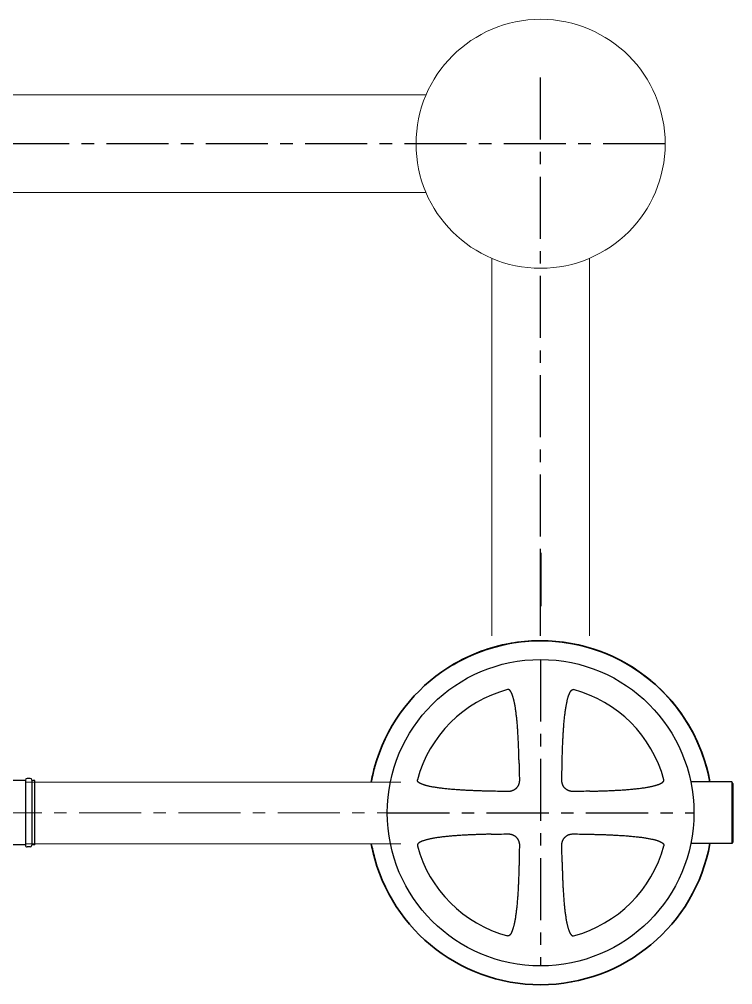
# Model space of a CAD drawing. Header units: millimetres. Extents: x 313506 to 417817, y -39276 to 9875.
# Drawn here: x 342386 to 346035, y -33791 to -28850 of the extents above; entities that cross this region are included whole.
import ezdxf

# ---------------------------------------------------------------- set-up
doc = ezdxf.new("R2010")
doc.units = ezdxf.units.MM
doc.linetypes.add('осевая', pattern=[50.8, 31.75, -6.35, 6.35, -6.35])
doc.layers.add('Mitat', color=1, linetype='Continuous')
doc.layers.add('Системный слой', color=7, linetype='Continuous')

msp = doc.modelspace()

# ---------------------------------------------------------------- linework, layer by layer
at = {"color": 1, "linetype": 'осевая', "lineweight": 25, "ltscale": 10}
for p, q in [((345052.3, -32004.6), (345052.3, -29086.7)), ((345689.5, -29486.7), (316861.9, -29486.7)), ((345052.3, -32126.2), (345052.3, -33694.6)), ((344268.1, -32910.4), (345836.5, -32910.3)), ((344268.1, -32910.4), (345836.5, -32910.4))]:
    msp.add_line(p, q, dxfattribs=at)
at = {"lineweight": 20}
for p, q in [((344466.3, -29236.7), (317848, -29236.7)), ((344466.3, -29736.7), (317848, -29736.7)), ((344802.3, -32004.6), (344802.3, -30072.7)), ((345302.3, -32004.6), (345302.3, -30072.7)), ((342417.8, -32754), (344337.1, -32754)), ((342417.8, -33069), (344337.4, -33069))]:
    msp.add_line(p, q, dxfattribs=at)
at = {"color": 1, "lineweight": 40}
for p, q in [((345052.3, -31580.2), (345052.3, -31853.2)), ((345052.3, -31580.3), (345052.3, -31853.3))]:
    msp.add_line(p, q, dxfattribs=at)
at = {"color": 7, "lineweight": 25}
for p, q in [((342417.9, -32745), (342333.6, -32745)), ((342417.9, -32743.4), (342417.6, -33077)), ((342442, -32734.8), (342426.7, -32734.8)), ((342450.6, -32743.5), (342450.3, -33077.1)), ((342465.6, -32745.1), (342450.6, -32745.1)), ((342465.3, -33075.5), (342465.6, -32745.1)), ((346030.2, -32752.9), (345820.6, -32752.9)), ((346034.6, -32760.6), (346030.2, -32752.9)), ((342417.6, -33075.4), (342333.3, -33075.4)), ((342441.6, -33085.8), (342426.3, -33085.8)), ((342465.3, -33075.5), (342450.3, -33075.5)), ((346030.2, -33067.9), (345820.6, -33067.9)), ((346034.6, -33060.2), (346030.2, -33067.9))]:
    msp.add_line(p, q, dxfattribs=at)
at = {"color": 1, "linetype": 'осевая', "lineweight": 15, "ltscale": 10}
msp.add_line((339135.9, -32910.3), (344268.1, -32910.2), dxfattribs=at)
at = {"lineweight": 20}
msp.add_circle((345052.3, -29486.7), 637.1, dxfattribs=at)
at = {"lineweight": 35}
for start, end in [(10.3078, 169.7692), (10.3078, 120.5868), (164.8663, 169.7692), (190.3849, 349.6922), (190.3849, 195.1372)]:
    msp.add_arc((345052.3, -32910.4), 880.2, start, end, dxfattribs=at)
at = {"color": 7, "lineweight": 25}
for centre, start, end in [((342426.6, -32743.5), 89.9454, 179.9454), ((342441.9, -32743.5), 359.9454, 89.9454), ((342426.3, -33077.1), 179.9454, 269.9454), ((342441.6, -33077.1), 269.9454, 359.9454)]:
    msp.add_arc(centre, 8.7, start, end, dxfattribs=at)
at = {"layer": 'Mitat', "color": 7, "lineweight": 25}
for p, q in [((346030.2, -32752.9), (346030.2, -33067.9)), ((346034.6, -32760.6), (346034.6, -33060.2))]:
    msp.add_line(p, q, dxfattribs=at)
at = {"layer": 'Системный слой', "color": 7, "lineweight": 30}
msp.add_circle((345052.3, -32910.4), 784.2, dxfattribs=at)
at = {"layer": 'Системный слой', "color": 7, "lineweight": 25}
for start, end in [(104.9943, 165.0057), (14.9943, 75.0057), (194.9943, 255.0057), (284.9943, 345.0057)]:
    msp.add_arc((345052.3, -32910.4), 652.3, start, end, dxfattribs=at)
at = {"layer": 'Системный слой', "color": 7, "lineweight": 25, "extrusion": (0, 0, -1)}
for centre, major_axis, start_param, end_param in [((343582.5, -32910.4), (0, -3983.8), -1.634239, -1.612784), ((346522.2, -32910.4), (0, 3983.8), -1.528808, -1.507354), ((345052.3, -31440.5), (-3983.8, 0), -1.528808, -1.507354), ((345052.3, -31440.5), (-3983.8, 0), -1.634239, -1.612784), ((345052.3, -34380.2), (3983.8, 0), -1.634239, -1.612784), ((345052.3, -34380.2), (3983.8, 0), -1.528808, -1.507354), ((343582.5, -32910.4), (0, -3983.8), -1.528808, -1.507354), ((346522.2, -32910.4), (0, 3983.8), -1.634239, -1.612784)]:
    msp.add_ellipse(centre, major_axis=major_axis, ratio=0.34202, start_param=start_param, end_param=end_param, dxfattribs=at)
at = {"layer": 'Системный слой', "color": 7, "lineweight": 25}
for points, knots in [([(344942.3, -32657.8), (344942.1, -32651), (344941.8, -32637.4), (344941.3, -32616.6), (344940.7, -32599), (344940.2, -32584.5), (344939.8, -32573.4), (344939.3, -32560.7), (344938.7, -32546.5), (344937.9, -32530.8), (344937.1, -32516.2), (344936.3, -32502.8), (344935.5, -32490.7), (344934.7, -32478.5), (344933.8, -32466.4), (344932.8, -32454.4), (344931.7, -32442.6), (344930.6, -32431), (344929.4, -32419.7), (344928.1, -32408.6), (344926.8, -32398), (344925.4, -32387.6), (344923.9, -32377.5), (344922.4, -32367.9), (344920.8, -32358.9), (344919.2, -32350.4), (344917.5, -32342.5), (344915.9, -32335.2), (344914.2, -32328.6), (344912.6, -32322.5), (344910.9, -32316.9), (344909.3, -32311.9), (344907.7, -32307.4), (344906.2, -32303.5), (344904.8, -32300.1), (344903.4, -32297.2), (344902.2, -32294.8), (344901, -32292.7), (344900, -32290.9), (344898.9, -32289.3), (344898, -32287.9), (344897.1, -32286.8), (344896.4, -32285.9), (344895.7, -32285.1), (344895.1, -32284.5), (344894.5, -32283.9), (344894, -32283.5), (344893.5, -32283.1), (344893.1, -32282.7), (344892.6, -32282.3), (344892.2, -32282.1), (344891.8, -32281.8), (344891.3, -32281.5), (344890.8, -32281.2), (344890.1, -32280.9), (344889.5, -32280.6), (344888.8, -32280.4), (344887.9, -32280.1), (344886.9, -32280), (344885.9, -32279.9), (344885, -32280), (344884.2, -32280.1), (344883.7, -32280.3), (344883.6, -32280.3)], [0, 0, 0, 0, 3.294372, 6.658592, 10.121593, 11.902894, 13.727108, 15.565806, 18.089199, 20.650882, 23.250738, 25.227925, 27.214477, 29.207845, 31.198516, 33.161939, 35.100749, 36.992852, 38.86301, 40.668913, 42.43271, 44.134312, 45.815956, 47.40632, 48.925529, 50.321905, 51.666806, 52.875385, 53.998684, 55.003566, 55.973887, 56.834853, 57.620252, 58.285215, 58.906539, 59.421027, 59.873097, 60.246259, 60.602155, 60.908041, 61.180307, 61.401463, 61.604048, 61.767517, 61.910185, 62.028901, 62.14479, 62.250718, 62.349589, 62.437156, 62.520317, 62.600986, 62.683377, 62.794474, 62.904935, 63.013803, 63.122506, 63.271682, 63.45784, 63.633238, 63.754366, 63.934896, 64, 64, 64, 64]), ([(345162.4, -32657.8), (345162.5, -32651), (345162.8, -32637.4), (345163.4, -32616.6), (345163.9, -32598.9), (345164.4, -32584.4), (345164.9, -32573.2), (345165.3, -32561.8), (345165.8, -32550.3), (345166.4, -32538.5), (345167, -32526.5), (345167.6, -32514.5), (345168.4, -32502.3), (345169.2, -32490.1), (345170, -32477.9), (345170.9, -32465.7), (345171.9, -32453.7), (345173, -32441.8), (345174.1, -32430.2), (345175.3, -32418.9), (345176.6, -32407.9), (345177.9, -32397.2), (345179.4, -32386.8), (345180.8, -32376.8), (345182.4, -32367.2), (345184, -32358.1), (345185.6, -32349.6), (345187.3, -32341.8), (345188.9, -32334.5), (345190.6, -32328), (345192.2, -32321.9), (345193.9, -32316.4), (345195.5, -32311.4), (345197.1, -32307), (345198.6, -32303.1), (345200, -32299.8), (345201.4, -32297), (345202.6, -32294.6), (345203.7, -32292.5), (345204.8, -32290.8), (345205.8, -32289.2), (345206.7, -32287.9), (345207.6, -32286.8), (345208.3, -32285.9), (345209, -32285.1), (345209.6, -32284.5), (345210.1, -32283.9), (345210.6, -32283.5), (345211.1, -32283.1), (345211.6, -32282.7), (345212, -32282.3), (345212.5, -32282.1), (345212.9, -32281.8), (345213.4, -32281.5), (345213.9, -32281.2), (345214.5, -32280.9), (345215.1, -32280.6), (345215.8, -32280.4), (345216.7, -32280.1), (345217.7, -32280), (345218.7, -32279.9), (345219.7, -32280), (345220.5, -32280.1), (345221, -32280.3), (345221.1, -32280.3)], [0, 0, 0, 0, 3.346522, 6.766848, 10.291529, 12.10647, 13.966728, 15.842272, 17.760329, 19.705723, 21.690551, 23.687495, 25.705597, 27.732688, 29.765616, 31.795276, 33.795524, 35.769581, 37.694349, 39.596139, 41.431301, 43.222957, 44.950628, 46.657893, 48.27186, 49.813093, 51.228677, 52.591625, 53.814671, 54.950111, 55.963708, 56.941681, 57.807329, 58.595452, 59.260387, 59.880783, 60.393124, 60.842571, 61.213062, 61.566815, 61.871519, 62.143339, 62.364996, 62.568381, 62.733225, 62.877534, 62.998106, 63.115804, 63.223386, 63.323799, 63.412733, 63.497193, 63.579124, 63.662803, 63.775637, 63.887825, 63.998395, 64.108796, 64.260302, 64.449369, 64.627508, 64.750528, 64.933879, 65, 65, 65, 65]), ([(344799.8, -32800.3), (344793.3, -32800.2), (344780.4, -32799.9), (344764.1, -32799.5), (344748.7, -32799), (344732.2, -32798.5), (344710.7, -32797.7), (344688, -32796.7), (344668.1, -32795.7), (344652, -32794.8), (344638.8, -32794), (344626.3, -32793.1), (344614.2, -32792.3), (344602.3, -32791.3), (344590.4, -32790.3), (344578.8, -32789.2), (344567.4, -32788.1), (344556.2, -32786.8), (344545.4, -32785.5), (344534.7, -32784.2), (344524.5, -32782.7), (344514.6, -32781.2), (344505.3, -32779.6), (344496.5, -32778), (344488.3, -32776.4), (344480.7, -32774.7), (344473.8, -32773.1), (344467.4, -32771.4), (344461.5, -32769.8), (344456.1, -32768.1), (344451.4, -32766.5), (344447.2, -32764.9), (344443.6, -32763.5), (344440.4, -32762.1), (344437.8, -32760.8), (344435.5, -32759.6), (344433.6, -32758.5), (344431.9, -32757.4), (344430.4, -32756.4), (344429.2, -32755.5), (344428.2, -32754.7), (344427.4, -32754), (344426.7, -32753.4), (344426.1, -32752.8), (344425.6, -32752.3), (344425.2, -32751.7), (344424.8, -32751.3), (344424.4, -32750.8), (344424.1, -32750.3), (344423.8, -32749.9), (344423.5, -32749.4), (344423.2, -32748.8), (344422.8, -32748.2), (344422.6, -32747.6), (344422.3, -32746.9), (344422.1, -32746), (344421.9, -32744.9), (344421.9, -32744), (344422, -32743), (344422.1, -32742.2), (344422.2, -32741.7), (344422.2, -32741.6)], [0, 0, 0, 0, 3.02765, 6.130095, 7.711356, 10.295721, 13.929306, 17.852185, 21.075848, 23.356556, 25.454567, 27.369743, 29.28457, 31.181263, 33.060102, 34.903414, 36.729231, 38.501691, 40.238572, 41.921872, 43.587415, 45.168284, 46.682445, 48.08064, 49.429669, 50.648002, 51.78422, 52.805921, 53.793743, 54.673452, 55.478237, 56.163293, 56.80467, 57.338103, 57.808296, 58.197357, 58.567882, 58.885925, 59.167818, 59.395948, 59.604956, 59.772794, 59.91893, 60.040332, 60.158922, 60.267663, 60.369344, 60.459616, 60.545402, 60.628157, 60.712316, 60.824376, 60.935003, 61.043224, 61.149462, 61.294441, 61.474783, 61.6447, 61.762042, 61.936931, 62, 62, 62, 62]), ([(344943.8, -32743.1), (344943.8, -32744.2), (344943.8, -32746.3), (344943.6, -32749.4), (344943.3, -32752.6), (344942.8, -32755.7), (344942.2, -32758.8), (344941.3, -32761.8), (344940.4, -32764.9), (344939.2, -32767.8), (344937.9, -32770.6), (344936.5, -32773.3), (344935, -32775.9), (344933.4, -32778.4), (344931.6, -32780.7), (344929.8, -32782.9), (344928, -32784.9), (344926.1, -32786.7), (344924.2, -32788.4), (344922.1, -32790.1), (344920, -32791.6), (344917.8, -32793.1), (344915.8, -32794.3), (344913.5, -32795.5), (344910.9, -32796.8), (344907.7, -32798.1), (344904.5, -32799.2), (344901.8, -32799.9), (344898.9, -32800.6), (344895.7, -32801.2), (344892, -32801.7), (344888.4, -32801.9), (344886.2, -32801.9), (344885.1, -32801.9)], [0, 0, 0, 0, 1.160827, 2.293622, 3.43563, 4.588756, 5.746246, 6.905348, 8.060469, 9.206891, 10.341224, 11.457239, 12.554235, 13.633163, 14.697615, 15.730559, 16.730575, 17.684561, 18.604883, 19.490061, 20.578623, 21.459916, 22.381037, 23.113319, 24.320591, 25.627437, 26.832376, 28.012841, 28.720001, 30.061886, 31.592299, 32.799071, 34, 34, 34, 34]), ([(345219.5, -32801.9), (345218.5, -32801.9), (345216.4, -32801.9), (345213.3, -32801.7), (345210.1, -32801.4), (345207, -32800.9), (345203.9, -32800.2), (345200.9, -32799.4), (345197.8, -32798.4), (345194.9, -32797.3), (345192.1, -32796), (345189.4, -32794.6), (345186.8, -32793.1), (345184.3, -32791.4), (345182, -32789.7), (345179.8, -32787.9), (345177.8, -32786), (345176, -32784.1), (345174.3, -32782.2), (345172.6, -32780.2), (345171.1, -32778.1), (345169.6, -32775.9), (345168.4, -32773.9), (345167.2, -32771.6), (345165.9, -32768.9), (345164.6, -32765.7), (345163.5, -32762.6), (345162.8, -32759.8), (345162.1, -32757), (345161.5, -32753.7), (345161, -32750), (345160.8, -32746.4), (345160.8, -32744.2), (345160.8, -32743.1)], [0, 0, 0, 0, 1.160827, 2.293622, 3.43563, 4.588756, 5.746246, 6.905348, 8.060469, 9.206891, 10.341224, 11.457239, 12.554235, 13.633163, 14.697615, 15.730559, 16.730575, 17.684561, 18.604883, 19.490061, 20.578623, 21.459916, 22.381037, 23.113319, 24.320591, 25.627437, 26.832376, 28.012841, 28.720001, 30.061886, 31.592299, 32.799071, 34, 34, 34, 34]), ([(345304.9, -32800.3), (345311.5, -32800.2), (345324.7, -32799.9), (345341.4, -32799.4), (345357.1, -32799), (345373.9, -32798.4), (345395.8, -32797.6), (345418.9, -32796.6), (345439.1, -32795.6), (345455.3, -32794.6), (345468.7, -32793.8), (345481.3, -32792.9), (345493.5, -32792), (345505.5, -32791.1), (345517.3, -32790), (345529, -32788.9), (345540.3, -32787.7), (345551.5, -32786.5), (345562.3, -32785.2), (345572.8, -32783.8), (345583, -32782.3), (345592.8, -32780.7), (345602, -32779.2), (345610.7, -32777.5), (345618.8, -32775.9), (345626.2, -32774.2), (345633, -32772.6), (345639.3, -32770.9), (345645, -32769.2), (345650.2, -32767.6), (345654.8, -32766), (345658.8, -32764.4), (345662.2, -32763), (345665.2, -32761.6), (345667.7, -32760.3), (345669.9, -32759.2), (345671.7, -32758.1), (345673.4, -32757), (345674.7, -32756), (345675.9, -32755.2), (345676.8, -32754.4), (345677.6, -32753.7), (345678.2, -32753.1), (345678.7, -32752.6), (345679.2, -32752.1), (345679.6, -32751.6), (345680, -32751.1), (345680.3, -32750.7), (345680.6, -32750.2), (345680.9, -32749.8), (345681.2, -32749.3), (345681.5, -32748.8), (345681.8, -32748.2), (345682.1, -32747.6), (345682.3, -32746.8), (345682.6, -32746), (345682.7, -32744.9), (345682.8, -32744), (345682.7, -32743), (345682.6, -32742.2), (345682.4, -32741.7), (345682.4, -32741.6)], [0, 0, 0, 0, 3.098261, 6.270257, 7.885874, 10.522158, 14.222088, 18.211189, 21.48322, 23.791405, 25.91056, 27.83924, 29.766287, 31.670808, 33.554374, 35.397495, 37.221269, 38.987539, 40.715871, 42.387727, 44.041242, 45.608249, 47.107289, 48.488328, 49.8195, 51.017864, 52.132795, 53.131323, 54.095468, 54.950922, 55.731334, 56.392139, 57.009565, 57.520478, 57.969136, 58.338887, 58.691133, 58.993238, 59.261551, 59.478662, 59.677208, 59.836711, 59.975492, 60.090496, 60.202763, 60.305383, 60.401166, 60.485997, 60.56656, 60.644707, 60.724522, 60.832147, 60.939155, 61.044621, 61.149928, 61.294442, 61.474783, 61.6447, 61.762042, 61.936931, 62, 62, 62, 62]), ([(344799.8, -33020.4), (344793.3, -33020.5), (344780.4, -33020.8), (344764.1, -33021.3), (344748.7, -33021.7), (344732.2, -33022.3), (344710.7, -33023.1), (344688, -33024), (344668.1, -33025), (344652, -33025.9), (344638.8, -33026.8), (344626.3, -33027.6), (344614.2, -33028.5), (344602.3, -33029.4), (344590.4, -33030.4), (344578.8, -33031.5), (344567.4, -33032.7), (344556.2, -33033.9), (344545.4, -33035.2), (344534.7, -33036.6), (344524.5, -33038), (344514.6, -33039.5), (344505.3, -33041.1), (344496.5, -33042.7), (344488.3, -33044.4), (344480.7, -33046), (344473.8, -33047.7), (344467.4, -33049.3), (344461.5, -33051), (344456.1, -33052.6), (344451.4, -33054.2), (344447.2, -33055.8), (344443.6, -33057.3), (344440.4, -33058.7), (344437.8, -33059.9), (344435.5, -33061.1), (344433.6, -33062.3), (344431.9, -33063.4), (344430.4, -33064.3), (344429.2, -33065.2), (344428.2, -33066), (344427.4, -33066.8), (344426.7, -33067.4), (344426.1, -33067.9), (344425.6, -33068.5), (344425.2, -33069), (344424.8, -33069.5), (344424.4, -33069.9), (344424.1, -33070.4), (344423.8, -33070.8), (344423.5, -33071.3), (344423.2, -33071.9), (344422.8, -33072.5), (344422.6, -33073.2), (344422.3, -33073.9), (344422.1, -33074.8), (344421.9, -33075.8), (344421.9, -33076.8), (344422, -33077.7), (344422.1, -33078.5), (344422.2, -33079), (344422.2, -33079.1)], [0, 0, 0, 0, 3.02765, 6.130095, 7.711356, 10.295721, 13.929306, 17.852185, 21.075848, 23.356556, 25.454567, 27.369743, 29.28457, 31.181263, 33.060102, 34.903414, 36.729231, 38.501691, 40.238572, 41.921872, 43.587415, 45.168284, 46.682445, 48.08064, 49.429669, 50.648002, 51.78422, 52.805921, 53.793743, 54.673452, 55.478237, 56.163293, 56.80467, 57.338103, 57.808296, 58.197357, 58.567882, 58.885925, 59.167818, 59.395948, 59.604956, 59.772794, 59.91893, 60.040332, 60.158922, 60.267663, 60.369344, 60.459616, 60.545402, 60.628157, 60.712316, 60.824376, 60.935003, 61.043224, 61.149462, 61.294441, 61.474783, 61.6447, 61.762042, 61.936931, 62, 62, 62, 62]), ([(344885.1, -33018.9), (344886.2, -33018.8), (344888.3, -33018.9), (344891.4, -33019), (344894.5, -33019.4), (344897.6, -33019.9), (344900.7, -33020.5), (344903.8, -33021.4), (344906.8, -33022.3), (344909.7, -33023.5), (344912.6, -33024.7), (344915.3, -33026.2), (344917.9, -33027.7), (344920.3, -33029.3), (344922.7, -33031.1), (344924.8, -33032.9), (344926.8, -33034.7), (344928.8, -33036.7), (344930.6, -33038.8), (344932.4, -33041), (344934, -33043.3), (344935.8, -33046.1), (344937.2, -33048.7), (344938.5, -33051.2), (344939.6, -33053.9), (344940.5, -33056.4), (344941.5, -33059.3), (344942.1, -33061.8), (344942.7, -33064.6), (344943.2, -33067.2), (344943.6, -33070.4), (344943.8, -33074), (344943.9, -33076.4), (344943.8, -33077.6)], [0, 0, 0, 0, 1.160825, 2.293619, 3.435628, 4.588757, 5.746252, 6.905358, 8.060478, 9.206889, 10.341203, 11.457205, 12.554205, 13.633169, 14.695741, 15.717068, 16.69175, 17.601108, 18.876909, 19.676175, 20.71619, 22.027068, 23.211446, 23.982012, 25.113816, 26.386625, 26.915982, 28.452958, 29.235773, 30.022226, 31.353686, 32.71083, 34, 34, 34, 34]), ([(345160.8, -33077.6), (345160.8, -33076.5), (345160.8, -33074.4), (345161, -33071.3), (345161.3, -33068.2), (345161.8, -33065.1), (345162.5, -33062), (345163.3, -33058.9), (345164.3, -33055.9), (345165.4, -33053), (345166.7, -33050.1), (345168.1, -33047.4), (345169.6, -33044.8), (345171.3, -33042.4), (345173, -33040), (345174.8, -33037.9), (345176.7, -33035.8), (345178.6, -33034), (345180.5, -33032.3), (345182.5, -33030.7), (345184.6, -33029.1), (345186.8, -33027.7), (345188.8, -33026.5), (345191.1, -33025.2), (345193.8, -33023.9), (345196.9, -33022.7), (345200.1, -33021.6), (345202.9, -33020.8), (345205.7, -33020.1), (345209, -33019.5), (345212.7, -33019.1), (345216.3, -33018.9), (345218.5, -33018.8), (345219.5, -33018.9)], [0, 0, 0, 0, 1.160827, 2.293622, 3.43563, 4.588756, 5.746246, 6.905348, 8.060469, 9.206891, 10.341224, 11.457239, 12.554235, 13.633163, 14.697615, 15.730559, 16.730575, 17.684561, 18.604883, 19.490061, 20.578623, 21.459916, 22.381037, 23.113319, 24.320591, 25.627437, 26.832376, 28.012841, 28.720001, 30.061886, 31.592299, 32.799071, 34, 34, 34, 34]), ([(345304.9, -33020.4), (345311.5, -33020.5), (345324.7, -33020.9), (345341.4, -33021.3), (345357.1, -33021.8), (345373.9, -33022.3), (345395.8, -33023.1), (345418.9, -33024.1), (345439.1, -33025.2), (345455.3, -33026.1), (345468.7, -33026.9), (345481.3, -33027.8), (345493.5, -33028.7), (345505.5, -33029.7), (345517.3, -33030.7), (345529, -33031.8), (345540.3, -33033), (345551.5, -33034.3), (345562.3, -33035.6), (345572.8, -33037), (345583, -33038.4), (345592.8, -33040), (345602, -33041.6), (345610.7, -33043.2), (345618.8, -33044.9), (345626.2, -33046.5), (345633, -33048.2), (345639.3, -33049.9), (345645, -33051.5), (345650.2, -33053.2), (345654.8, -33054.8), (345658.8, -33056.3), (345662.2, -33057.8), (345665.2, -33059.2), (345667.7, -33060.4), (345669.9, -33061.6), (345671.7, -33062.7), (345673.4, -33063.7), (345674.7, -33064.7), (345675.9, -33065.6), (345676.8, -33066.3), (345677.6, -33067), (345678.2, -33067.6), (345678.7, -33068.2), (345679.2, -33068.7), (345679.6, -33069.2), (345680, -33069.6), (345680.3, -33070.1), (345680.6, -33070.5), (345680.9, -33070.9), (345681.2, -33071.4), (345681.5, -33071.9), (345681.8, -33072.6), (345682.1, -33073.2), (345682.3, -33073.9), (345682.6, -33074.8), (345682.7, -33075.8), (345682.8, -33076.8), (345682.7, -33077.7), (345682.6, -33078.5), (345682.4, -33079), (345682.4, -33079.1)], [0, 0, 0, 0, 3.098261, 6.270257, 7.885874, 10.522158, 14.222088, 18.211189, 21.48322, 23.791405, 25.91056, 27.83924, 29.766287, 31.670808, 33.554374, 35.397495, 37.221271, 38.987539, 40.715869, 42.387727, 44.041242, 45.608249, 47.107289, 48.488328, 49.8195, 51.017864, 52.132795, 53.131323, 54.095468, 54.950922, 55.731334, 56.392139, 57.009565, 57.520478, 57.969136, 58.338887, 58.691133, 58.993238, 59.261551, 59.478662, 59.677208, 59.836711, 59.975492, 60.090496, 60.202763, 60.305383, 60.401166, 60.485997, 60.56656, 60.644707, 60.724522, 60.832147, 60.939155, 61.044621, 61.149928, 61.294442, 61.474783, 61.6447, 61.762042, 61.936931, 62, 62, 62, 62]), ([(344942.3, -33162.9), (344942.1, -33169.8), (344941.8, -33183.6), (344941.4, -33201), (344940.9, -33215.6), (344940.5, -33227.7), (344940, -33243.1), (344939.3, -33261.3), (344938.3, -33281.9), (344937.3, -33300.6), (344936.4, -33316.9), (344935.5, -33330.3), (344934.6, -33342.9), (344933.7, -33354.9), (344932.7, -33366.9), (344931.7, -33378.6), (344930.6, -33390.1), (344929.4, -33401.3), (344928.1, -33412.3), (344926.8, -33422.9), (344925.4, -33433.2), (344923.9, -33443.2), (344922.4, -33452.7), (344920.8, -33461.7), (344919.2, -33470.2), (344917.6, -33478), (344915.9, -33485.3), (344914.3, -33491.8), (344912.7, -33497.9), (344911, -33503.5), (344909.4, -33508.6), (344907.8, -33513.1), (344906.3, -33517), (344904.9, -33520.4), (344903.5, -33523.4), (344902.3, -33525.8), (344901.1, -33528), (344900, -33529.8), (344898.9, -33531.4), (344898, -33532.8), (344897.1, -33533.9), (344896.4, -33534.8), (344895.7, -33535.6), (344895.1, -33536.3), (344894.5, -33536.8), (344894, -33537.3), (344893.5, -33537.7), (344893.1, -33538.1), (344892.6, -33538.4), (344892.2, -33538.7), (344891.8, -33539), (344891.3, -33539.3), (344890.8, -33539.6), (344890.1, -33539.9), (344889.5, -33540.1), (344888.8, -33540.4), (344887.9, -33540.6), (344886.9, -33540.8), (344885.9, -33540.8), (344885, -33540.7), (344884.2, -33540.6), (344883.7, -33540.5), (344883.6, -33540.5)], [0, 0, 0, 0, 3.289426, 6.641073, 8.341944, 10.288254, 12.467464, 15.73036, 19.040043, 22.396272, 24.748618, 26.9013, 28.85179, 30.799553, 32.720392, 34.61697, 36.467565, 38.296603, 40.062486, 41.787015, 43.450467, 45.094385, 46.649301, 48.134932, 49.501134, 50.817333, 52.001692, 53.103719, 54.091658, 55.04643, 55.895777, 56.672128, 57.331893, 57.949266, 58.462051, 58.913492, 59.286861, 59.642661, 59.947993, 60.219335, 60.439132, 60.640228, 60.80198, 60.942837, 61.059698, 61.173776, 61.278051, 61.375378, 61.461577, 61.543439, 61.622848, 61.70395, 61.81331, 61.922045, 62.029212, 62.136217, 62.283062, 62.466311, 62.638969, 62.758204, 62.935914, 63, 63, 63, 63]), ([(345162.4, -33162.9), (345162.5, -33169.6), (345162.8, -33183.2), (345163.3, -33200.2), (345163.7, -33214.6), (345164.1, -33226.5), (345164.6, -33241.7), (345165.3, -33259.8), (345166.3, -33280.3), (345167.2, -33299), (345168.2, -33315.2), (345169, -33328.6), (345169.9, -33341.2), (345170.8, -33353.3), (345171.8, -33365.3), (345172.8, -33377.1), (345173.9, -33388.7), (345175.1, -33400), (345176.4, -33411), (345177.7, -33421.7), (345179.1, -33432.1), (345180.6, -33442.2), (345182.1, -33451.9), (345183.7, -33461), (345185.3, -33469.6), (345187, -33477.5), (345188.6, -33484.9), (345190.3, -33491.5), (345191.9, -33497.7), (345193.6, -33503.3), (345195.2, -33508.5), (345196.8, -33513), (345198.3, -33517), (345199.8, -33520.4), (345201.2, -33523.4), (345202.4, -33525.8), (345203.6, -33528), (345204.7, -33529.8), (345205.7, -33531.4), (345206.7, -33532.8), (345207.5, -33533.9), (345208.3, -33534.8), (345209, -33535.6), (345209.6, -33536.3), (345210.1, -33536.8), (345210.6, -33537.3), (345211.1, -33537.7), (345211.6, -33538.1), (345212, -33538.4), (345212.5, -33538.7), (345212.9, -33539), (345213.4, -33539.3), (345213.9, -33539.6), (345214.5, -33539.9), (345215.1, -33540.1), (345215.8, -33540.4), (345216.7, -33540.6), (345217.7, -33540.8), (345218.7, -33540.8), (345219.7, -33540.7), (345220.5, -33540.6), (345221, -33540.5), (345221.1, -33540.5)], [0, 0, 0, 0, 3.218923, 6.506826, 8.178508, 10.098303, 12.252324, 15.489576, 18.77979, 22.122744, 24.473336, 26.627827, 28.584132, 30.538174, 32.467068, 34.373014, 36.235157, 38.076608, 39.857077, 41.597492, 43.27857, 44.940532, 46.513958, 48.018144, 49.402538, 50.736545, 51.936949, 53.053667, 54.053979, 55.020167, 55.878253, 56.661609, 57.325775, 57.946675, 58.461223, 58.913538, 59.286894, 59.642684, 59.948009, 60.219346, 60.43914, 60.640233, 60.801982, 60.942838, 61.059698, 61.173776, 61.278051, 61.375378, 61.461577, 61.543439, 61.622847, 61.70395, 61.81331, 61.922045, 62.029212, 62.136217, 62.283062, 62.466311, 62.638969, 62.758204, 62.935914, 63, 63, 63, 63])]:
    msp.add_open_spline(points, degree=3, knots=knots, dxfattribs=at)

doc.saveas('drawing.dxf')
